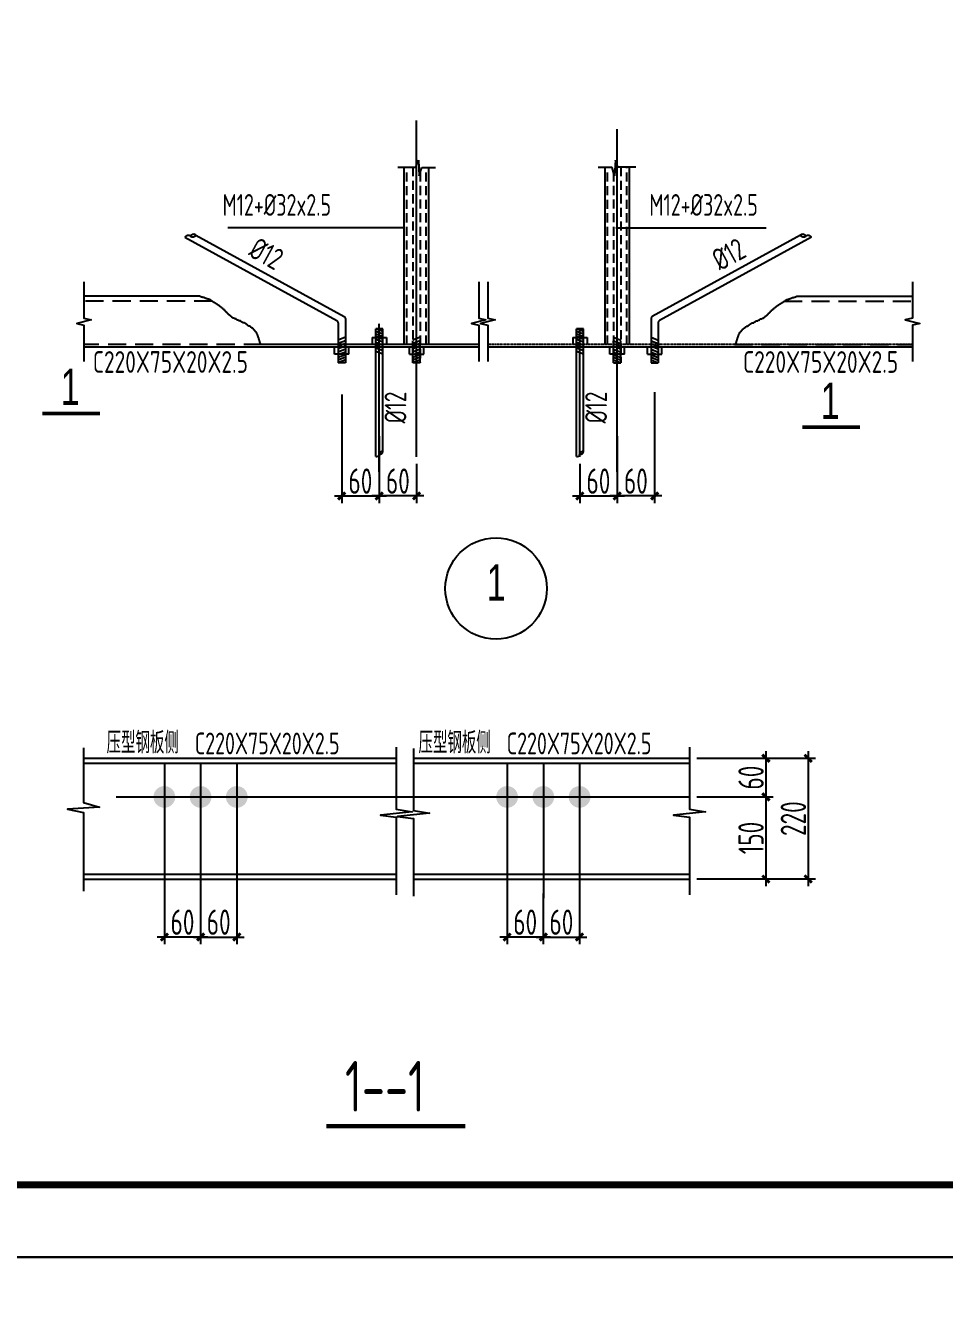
# Model space of a CAD drawing. Extents: x -73672 to 366960, y -527333 to 140666.
# Drawn here: x 193350 to 206042, y -359608 to -342128 of the extents above; entities that cross this region are included whole.
import ezdxf

# ---------------------------------------------------------------- set-up
doc = ezdxf.new("R2010")
doc.units = 0
doc.header["$LTSCALE"] = 1000
doc.header["$MEASUREMENT"] = 0
for name, pattern in [('CENTER2', [1.125, 0.75, -0.125, 0.125, -0.125]), ('DASHED1', [4.5, 3, -1.5]), ('HIDDEN', [0.375, 0.25, -0.125])]:
    doc.linetypes.add(name, pattern=pattern)
for name, color, linetype in [('10', 7, 'Continuous'), ('3A', 3, 'DASHED1'), ('AXIS', 3, 'Continuous'), ('Colum', 2, 'Continuous'), ('DIM', 3, 'Continuous'), ('PUB_TITLE', 4, 'Continuous'), ('STEEL', 6, 'Continuous'), ('TEXT', 3, 'Continuous'), ('文字', 7, 'Continuous'), ('螺栓', 6, 'Continuous')]:
    doc.layers.add(name, color=color, linetype=linetype)
doc.styles.add('ACC', font='gas.shx', dxfattribs={"width": 0.7, "oblique": 1, "bigfont": 'Tssdchn.shx'})
doc.styles.add('ACC2', font='gas.shx', dxfattribs={"width": 0.7, "bigfont": 'Tssdchn.shx'})
doc.styles.add('TSSD_Dimension', font='Tssdeng.shx', dxfattribs={"width": 0.7, "bigfont": '1hztxt.shx'})
doc.styles.add('tsz', font='Tssdeng.shx', dxfattribs={"width": 0.8, "bigfont": 'Tssdchn.shx'})
doc.dimstyles.new('TSSD_100_150', dxfattribs={"dimtxt": 350, "dimasz": 100, "dimexe": 100, "dimexo": 100, "dimgap": 30, "dimtad": 1, "dimdec": 0, "dimlfac": 1.333333, "dimzin": 0, "dimdsep": 46, "dimtxsty": 'TSSD_Dimension', "dimblk": 'ARCHTICK', "dimcen": 0, "dimdle": 100, "dimclrd": 3, "dimclre": 3, "dimclrt": 7, "dimadec": 0, "dimazin": 0, "dimtfac": 1, "dimtdec": 0, "dimtix": 1, "dimtmove": 2, "dimatfit": 3, "dimldrblk": 'ARCHTICK', "dimfxl": 0, "dimtolj": 1, "dimtzin": 0, "dimarcsym": 0})

# ---------------------------------------------------------------- blocks, each defined once
blk = doc.blocks.new('_ArchTick')
at = {"color": 0, "linetype": 'ByBlock', "const_width": 0.4}
blk.add_lwpolyline([(-0.5, -0.5), (0.5, 0.5)], dxfattribs=at)
blk = doc.blocks.new('*D7632')
at = {"layer": '10', "color": 3, "linetype": 'Continuous', "lineweight": -2}
for p, q in [((198235, -347868), (198235, -348725)), ((198752, -348183), (198752, -348725)), ((198852, -348625), (198135, -348625))]:
    blk.add_line(p, q, dxfattribs=at)
at = {"layer": 'Defpoints', "color": 0}
for p in [(198235, -347768), (198752, -348083), (198235, -348625)]:
    blk.add_point(p, dxfattribs=at)
at = {"layer": '10', "color": 3, "linetype": 'ByBlock', "lineweight": -2, "xscale": 100, "yscale": 100, "zscale": 100, "rotation": 180}
blk.add_blockref('_ArchTick', (198235, -348625), dxfattribs=at)
at = {"layer": '10', "color": 3, "linetype": 'ByBlock', "lineweight": -2, "xscale": 100, "yscale": 100, "zscale": 100}
blk.add_blockref('_ArchTick', (198752, -348625), dxfattribs=at)
at = {"layer": '10', "color": 7, "insert": (198493, -348420), "char_height": 350, "attachment_point": 5, "style": 'TSSD_Dimension'}
blk.add_mtext('\\A1;60', dxfattribs=at)
blk = doc.blocks.new('*D7633')
at = {"layer": '10', "color": 3, "linetype": 'Continuous', "lineweight": -2}
for p, q in [((197718, -347223), (197718, -348725)), ((198235, -347800), (198235, -348725)), ((197618, -348625), (198335, -348625))]:
    blk.add_line(p, q, dxfattribs=at)
at = {"layer": 'Defpoints', "color": 0}
for p in [(197718, -347123), (198235, -347700), (198235, -348625)]:
    blk.add_point(p, dxfattribs=at)
at = {"layer": '10', "color": 3, "linetype": 'ByBlock', "lineweight": -2, "xscale": 100, "yscale": 100, "zscale": 100, "rotation": 180}
blk.add_blockref('_ArchTick', (197718, -348625), dxfattribs=at)
at = {"layer": '10', "color": 3, "linetype": 'ByBlock', "lineweight": -2, "xscale": 100, "yscale": 100, "zscale": 100}
blk.add_blockref('_ArchTick', (198235, -348625), dxfattribs=at)
at = {"layer": '10', "color": 7, "insert": (197976, -348420), "char_height": 350, "attachment_point": 5, "style": 'TSSD_Dimension'}
blk.add_mtext('\\A1;60', dxfattribs=at)
blk = doc.blocks.new('*D7634')
at = {"layer": '10', "color": 3, "linetype": 'Continuous', "lineweight": -2}
for p, q in [((204158, -352146), (204158, -354012)), ((202619, -352246), (204258, -352246)), ((202869, -353912), (204258, -353912))]:
    blk.add_line(p, q, dxfattribs=at)
at = {"layer": 'Defpoints', "color": 0}
for p in [(202519, -352246), (202769, -353912), (204158, -353912)]:
    blk.add_point(p, dxfattribs=at)
at = {"layer": '10', "color": 3, "linetype": 'ByBlock', "lineweight": -2, "xscale": 100, "yscale": 100, "zscale": 100}
for p, rotation in [((204158, -352246), 90), ((204158, -353912), 270)]:
    blk.add_blockref('_ArchTick', p, dxfattribs=dict(at, rotation=rotation))
at = {"layer": '10', "color": 7, "insert": (203953, -353079), "char_height": 350, "attachment_point": 5, "rotation": 90, "style": 'TSSD_Dimension'}
blk.add_mtext('\\A1;220', dxfattribs=at)
blk = doc.blocks.new('*D7635')
at = {"layer": '10', "color": 3, "linetype": 'Continuous', "lineweight": -2}
for p, q in [((203574, -352679), (203574, -354012)), ((202619, -352779), (203674, -352779)), ((202619, -353912), (203674, -353912))]:
    blk.add_line(p, q, dxfattribs=at)
at = {"layer": 'Defpoints', "color": 0}
for p in [(202519, -352779), (202519, -353912), (203574, -353912)]:
    blk.add_point(p, dxfattribs=at)
at = {"layer": '10', "color": 3, "linetype": 'ByBlock', "lineweight": -2, "xscale": 100, "yscale": 100, "zscale": 100}
for p, rotation in [((203574, -352779), 90), ((203574, -353912), 270)]:
    blk.add_blockref('_ArchTick', p, dxfattribs=dict(at, rotation=rotation))
at = {"layer": '10', "color": 7, "insert": (203369, -353346), "char_height": 350, "attachment_point": 5, "rotation": 90, "style": 'TSSD_Dimension'}
blk.add_mtext('\\A1;150', dxfattribs=at)
blk = doc.blocks.new('*D7636')
at = {"layer": '10', "color": 3, "linetype": 'Continuous', "lineweight": -2}
for p, q in [((203574, -352146), (203574, -352879)), ((202619, -352246), (203674, -352246)), ((202619, -352779), (203674, -352779))]:
    blk.add_line(p, q, dxfattribs=at)
at = {"layer": 'Defpoints', "color": 0}
for p in [(202519, -352246), (202519, -352779), (203574, -352779)]:
    blk.add_point(p, dxfattribs=at)
at = {"layer": '10', "color": 3, "linetype": 'ByBlock', "lineweight": -2, "xscale": 100, "yscale": 100, "zscale": 100}
for p, rotation in [((203574, -352246), 90), ((203574, -352779), 270)]:
    blk.add_blockref('_ArchTick', p, dxfattribs=dict(at, rotation=rotation))
at = {"layer": '10', "color": 7, "insert": (203369, -352512), "char_height": 350, "attachment_point": 5, "rotation": 90, "style": 'TSSD_Dimension'}
blk.add_mtext('\\A1;60', dxfattribs=at)
blk = doc.blocks.new('*D7637')
at = {"layer": '10', "color": 3, "linetype": 'Continuous', "lineweight": -2}
for p, q in [((195770, -354113), (195770, -354813)), ((196270, -354113), (196270, -354813)), ((195670, -354713), (196370, -354713))]:
    blk.add_line(p, q, dxfattribs=at)
at = {"layer": 'Defpoints', "color": 0}
for p in [(195770, -354013), (196270, -354013), (196270, -354713)]:
    blk.add_point(p, dxfattribs=at)
at = {"layer": '10', "color": 3, "linetype": 'ByBlock', "lineweight": -2, "xscale": 100, "yscale": 100, "zscale": 100, "rotation": 180}
blk.add_blockref('_ArchTick', (195770, -354713), dxfattribs=at)
at = {"layer": '10', "color": 3, "linetype": 'ByBlock', "lineweight": -2, "xscale": 100, "yscale": 100, "zscale": 100}
blk.add_blockref('_ArchTick', (196270, -354713), dxfattribs=at)
at = {"layer": '10', "color": 7, "insert": (196020, -354508), "char_height": 350, "attachment_point": 5, "style": 'TSSD_Dimension'}
blk.add_mtext('\\A1;60', dxfattribs=at)
blk = doc.blocks.new('*D7638')
at = {"layer": '10', "color": 3, "linetype": 'Continuous', "lineweight": -2}
for p, q in [((195270, -354113), (195270, -354813)), ((195770, -354113), (195770, -354813)), ((195870, -354713), (195170, -354713))]:
    blk.add_line(p, q, dxfattribs=at)
at = {"layer": 'Defpoints', "color": 0}
for p in [(195270, -354013), (195770, -354013), (195270, -354713)]:
    blk.add_point(p, dxfattribs=at)
at = {"layer": '10', "color": 3, "linetype": 'ByBlock', "lineweight": -2, "xscale": 100, "yscale": 100, "zscale": 100, "rotation": 180}
blk.add_blockref('_ArchTick', (195270, -354713), dxfattribs=at)
at = {"layer": '10', "color": 3, "linetype": 'ByBlock', "lineweight": -2, "xscale": 100, "yscale": 100, "zscale": 100}
blk.add_blockref('_ArchTick', (195770, -354713), dxfattribs=at)
at = {"layer": '10', "color": 7, "insert": (195520, -354508), "char_height": 350, "attachment_point": 5, "style": 'TSSD_Dimension'}
blk.add_mtext('\\A1;60', dxfattribs=at)
blk = doc.blocks.new('*D7639')
at = {"layer": '10', "color": 3, "linetype": 'Continuous', "lineweight": -2}
for p, q in [((201521, -347868), (201521, -348725)), ((201004, -348183), (201004, -348725)), ((200904, -348625), (201621, -348625))]:
    blk.add_line(p, q, dxfattribs=at)
at = {"layer": 'Defpoints', "color": 0}
for p in [(201521, -347768), (201004, -348083), (201521, -348625)]:
    blk.add_point(p, dxfattribs=at)
at = {"layer": '10', "color": 3, "linetype": 'ByBlock', "lineweight": -2, "xscale": 100, "yscale": 100, "zscale": 100, "rotation": 180}
blk.add_blockref('_ArchTick', (201004, -348625), dxfattribs=at)
at = {"layer": '10', "color": 3, "linetype": 'ByBlock', "lineweight": -2, "xscale": 100, "yscale": 100, "zscale": 100}
blk.add_blockref('_ArchTick', (201521, -348625), dxfattribs=at)
at = {"layer": '10', "color": 7, "insert": (201262, -348420), "char_height": 350, "attachment_point": 5, "style": 'TSSD_Dimension'}
blk.add_mtext('\\A1;60', dxfattribs=at)
blk = doc.blocks.new('*D7640')
at = {"layer": '10', "color": 3, "linetype": 'Continuous', "lineweight": -2}
for p, q in [((202038, -347193), (202038, -348725)), ((201521, -347800), (201521, -348725)), ((202138, -348625), (201421, -348625))]:
    blk.add_line(p, q, dxfattribs=at)
at = {"layer": 'Defpoints', "color": 0}
for p in [(202038, -347093), (201521, -347700), (201521, -348625)]:
    blk.add_point(p, dxfattribs=at)
at = {"layer": '10', "color": 3, "linetype": 'ByBlock', "lineweight": -2, "xscale": 100, "yscale": 100, "zscale": 100, "rotation": 180}
blk.add_blockref('_ArchTick', (201521, -348625), dxfattribs=at)
at = {"layer": '10', "color": 3, "linetype": 'ByBlock', "lineweight": -2, "xscale": 100, "yscale": 100, "zscale": 100}
blk.add_blockref('_ArchTick', (202038, -348625), dxfattribs=at)
at = {"layer": '10', "color": 7, "insert": (201779, -348420), "char_height": 350, "attachment_point": 5, "style": 'TSSD_Dimension'}
blk.add_mtext('\\A1;60', dxfattribs=at)
blk = doc.blocks.new('*D7641')
at = {"layer": '10', "color": 3, "linetype": 'Continuous', "lineweight": -2}
for p, q in [((200001, -354113), (200001, -354813)), ((200501, -354113), (200501, -354813)), ((200601, -354713), (199901, -354713))]:
    blk.add_line(p, q, dxfattribs=at)
at = {"layer": 'Defpoints', "color": 0}
for p in [(200001, -354013), (200501, -354013), (200001, -354713)]:
    blk.add_point(p, dxfattribs=at)
at = {"layer": '10', "color": 3, "linetype": 'ByBlock', "lineweight": -2, "xscale": 100, "yscale": 100, "zscale": 100, "rotation": 180}
blk.add_blockref('_ArchTick', (200001, -354713), dxfattribs=at)
at = {"layer": '10', "color": 3, "linetype": 'ByBlock', "lineweight": -2, "xscale": 100, "yscale": 100, "zscale": 100}
blk.add_blockref('_ArchTick', (200501, -354713), dxfattribs=at)
at = {"layer": '10', "color": 7, "insert": (200251, -354508), "char_height": 350, "attachment_point": 5, "style": 'TSSD_Dimension'}
blk.add_mtext('\\A1;60', dxfattribs=at)
blk = doc.blocks.new('*D7642')
at = {"layer": '10', "color": 3, "linetype": 'Continuous', "lineweight": -2}
for p, q in [((200501, -354113), (200501, -354813)), ((201001, -354113), (201001, -354813)), ((200401, -354713), (201101, -354713))]:
    blk.add_line(p, q, dxfattribs=at)
at = {"layer": 'Defpoints', "color": 0}
for p in [(200501, -354013), (201001, -354013), (201001, -354713)]:
    blk.add_point(p, dxfattribs=at)
at = {"layer": '10', "color": 3, "linetype": 'ByBlock', "lineweight": -2, "xscale": 100, "yscale": 100, "zscale": 100, "rotation": 180}
blk.add_blockref('_ArchTick', (200501, -354713), dxfattribs=at)
at = {"layer": '10', "color": 3, "linetype": 'ByBlock', "lineweight": -2, "xscale": 100, "yscale": 100, "zscale": 100}
blk.add_blockref('_ArchTick', (201001, -354713), dxfattribs=at)
at = {"layer": '10', "color": 7, "insert": (200751, -354508), "char_height": 350, "attachment_point": 5, "style": 'TSSD_Dimension'}
blk.add_mtext('\\A1;60', dxfattribs=at)

msp = doc.modelspace()

# ---------------------------------------------------------------- hatches: boundary and pattern name
at = {"layer": '螺栓'}
h = msp.add_hatch(color=256, dxfattribs=at)
h.paths.add_polyline_path([(195269.62, -352628.98, -0.41421356), (195419.62, -352778.98), (195269.62, -352778.98)])
h.paths.add_polyline_path([(195269.62, -352628.98), (195269.62, -352778.98), (195119.62, -352778.98, -0.41421356)])
h.paths.add_polyline_path([(195119.62, -352778.98), (195269.62, -352778.98), (195269.62, -352928.98, -0.41421356)])
h.paths.add_polyline_path([(195269.62, -352778.98), (195419.62, -352778.98, -0.41421356), (195269.62, -352928.98)])
h = msp.add_hatch(color=256, dxfattribs=at)
h.paths.add_polyline_path([(195769.62, -352628.98, 0.41421356), (195619.62, -352778.98), (195769.62, -352778.98)])
h.paths.add_polyline_path([(195769.62, -352628.98), (195769.62, -352778.98), (195919.62, -352778.98, 0.41421356)])
h.paths.add_polyline_path([(195919.62, -352778.98), (195769.62, -352778.98), (195769.62, -352928.98, 0.41421356)])
h.paths.add_polyline_path([(195769.62, -352778.98), (195619.62, -352778.98, 0.41421356), (195769.62, -352928.98)])
h = msp.add_hatch(color=256, dxfattribs=at)
h.paths.add_polyline_path([(196269.62, -352628.98, 0.41421356), (196119.62, -352778.98), (196269.62, -352778.98)])
h.paths.add_polyline_path([(196269.62, -352628.98), (196269.62, -352778.98), (196419.62, -352778.98, 0.41421356)])
h.paths.add_polyline_path([(196419.62, -352778.98), (196269.62, -352778.98), (196269.62, -352928.98, 0.41421356)])
h.paths.add_polyline_path([(196269.62, -352778.98), (196119.62, -352778.98, 0.41421356), (196269.62, -352928.98)])
h = msp.add_hatch(color=256, dxfattribs=at)
h.paths.add_polyline_path([(200001.35, -352628.98, -0.41421356), (200151.35, -352778.98), (200001.35, -352778.98)])
h.paths.add_polyline_path([(200001.35, -352628.98), (200001.35, -352778.98), (199851.35, -352778.98, -0.41421356)])
h.paths.add_polyline_path([(199851.35, -352778.98), (200001.35, -352778.98), (200001.35, -352928.98, -0.41421356)])
h.paths.add_polyline_path([(200001.35, -352778.98), (200151.35, -352778.98, -0.41421356), (200001.35, -352928.98)])
h = msp.add_hatch(color=256, dxfattribs=at)
h.paths.add_polyline_path([(200501.35, -352628.98, -0.41421356), (200651.35, -352778.98), (200501.35, -352778.98)])
h.paths.add_polyline_path([(200501.35, -352628.98), (200501.35, -352778.98), (200351.35, -352778.98, -0.41421356)])
h.paths.add_polyline_path([(200351.35, -352778.98), (200501.35, -352778.98), (200501.35, -352928.98, -0.41421356)])
h.paths.add_polyline_path([(200501.35, -352778.98), (200651.35, -352778.98, -0.41421356), (200501.35, -352928.98)])
h = msp.add_hatch(color=256, dxfattribs=at)
h.paths.add_polyline_path([(201001.35, -352628.98, 0.41421356), (200851.35, -352778.98), (201001.35, -352778.98)])
h.paths.add_polyline_path([(201001.35, -352628.98), (201001.35, -352778.98), (201151.35, -352778.98, 0.41421356)])
h.paths.add_polyline_path([(201151.35, -352778.98), (201001.35, -352778.98), (201001.35, -352928.98, 0.41421356)])
h.paths.add_polyline_path([(201001.35, -352778.98), (200851.35, -352778.98, 0.41421356), (201001.35, -352928.98)])

# ---------------------------------------------------------------- linework, layer by layer
for p, q in [((198743.19, -344085.82), (198776.51, -343989.56)), ((198776.51, -343989.56), (198787.46, -344203.6)), ((201496.25, -343989.56), (201485.3, -344203.6)), ((201529.57, -344085.82), (201496.25, -343989.56)), ((198493.31, -344085.82), (198743.19, -344085.82)), ((198580.4, -346535.25), (198580.4, -344085.82)), ((198787.46, -344203.6), (198822.42, -344091.68)), ((198822.42, -344091.68), (199013.7, -344091.68)), ((198919.47, -346535.25), (198919.47, -344091.68)), ((201450.33, -344091.68), (201259.06, -344091.68)), ((201353.28, -346535.25), (201353.28, -344091.68)), ((201485.3, -344203.6), (201450.33, -344091.68)), ((201779.45, -344085.82), (201529.57, -344085.82)), ((201692.35, -346535.25), (201692.35, -344085.82)), ((195554.51, -345054.73), (197650.65, -346204.59)), ((195704.7, -345023.06), (197750.65, -346145.39)), ((204051.13, -345023.06), (202005.17, -346145.39)), ((204201.31, -345054.73), (202105.17, -346204.59)), ((195766.77, -345872.86), (195759.83, -345872.86)), ((195766.77, -345876.33), (195766.77, -345872.86)), ((195777.18, -345876.33), (195766.77, -345876.33)), ((195777.18, -345879.79), (195777.18, -345876.33)), ((195794.54, -345879.79), (195777.18, -345879.79)), ((195794.54, -345883.26), (195794.54, -345879.79)), ((195804.96, -345883.26), (195794.54, -345883.26)), ((195804.96, -345886.72), (195804.96, -345883.26)), ((195818.84, -345886.72), (195804.96, -345886.72)), ((195818.84, -345890.19), (195818.84, -345886.72)), ((195829.26, -345890.19), (195818.84, -345890.19)), ((195829.26, -345893.65), (195829.26, -345890.19)), ((195836.2, -345893.65), (195829.26, -345893.65)), ((195836.2, -345897.12), (195836.2, -345893.65)), ((195843.14, -345897.12), (195836.2, -345897.12)), ((195843.14, -345900.59), (195843.14, -345897.12)), ((195853.56, -345900.59), (195843.14, -345900.59)), ((195853.56, -345904.05), (195853.56, -345900.59)), ((195863.97, -345904.05), (195853.56, -345904.05)), ((195863.97, -345907.52), (195863.97, -345904.05)), ((195881.33, -345907.52), (195863.97, -345907.52)), ((195881.33, -345910.98), (195881.33, -345907.52)), ((195888.27, -345910.98), (195881.33, -345910.98)), ((195888.27, -345914.45), (195888.27, -345910.98)), ((195898.69, -345914.45), (195888.27, -345914.45)), ((195898.69, -345917.91), (195898.69, -345914.45)), ((195905.63, -345917.91), (195898.69, -345917.91)), ((195905.63, -345921.38), (195905.63, -345917.91)), ((195909.1, -345921.38), (195905.63, -345921.38)), ((195909.1, -345924.85), (195909.1, -345921.38)), ((195912.58, -345924.85), (195909.1, -345924.85)), ((195912.58, -345928.31), (195912.58, -345924.85)), ((195919.52, -345928.31), (195912.58, -345928.31)), ((195919.52, -345935.24), (195919.52, -345928.31)), ((203836.31, -345928.31), (203843.25, -345928.31)), ((203836.31, -345935.24), (203836.31, -345928.31)), ((203843.25, -345924.85), (203846.72, -345924.85)), ((203843.25, -345928.31), (203843.25, -345924.85)), ((203846.72, -345921.38), (203850.2, -345921.38)), ((203846.72, -345924.85), (203846.72, -345921.38)), ((203850.2, -345917.91), (203857.14, -345917.91)), ((203850.2, -345921.38), (203850.2, -345917.91)), ((203857.14, -345914.45), (203867.55, -345914.45)), ((203857.14, -345917.91), (203857.14, -345914.45)), ((203867.55, -345910.98), (203874.5, -345910.98)), ((203867.55, -345914.45), (203867.55, -345910.98)), ((203874.5, -345907.52), (203891.85, -345907.52)), ((203874.5, -345910.98), (203874.5, -345907.52)), ((203891.85, -345904.05), (203902.27, -345904.05)), ((203891.85, -345907.52), (203891.85, -345904.05)), ((203902.27, -345900.59), (203912.68, -345900.59)), ((203902.27, -345904.05), (203902.27, -345900.59)), ((203912.68, -345897.12), (203919.63, -345897.12)), ((203912.68, -345900.59), (203912.68, -345897.12)), ((203919.63, -345893.65), (203926.57, -345893.65)), ((203919.63, -345897.12), (203919.63, -345893.65)), ((203926.57, -345890.19), (203936.98, -345890.19)), ((203926.57, -345893.65), (203926.57, -345890.19)), ((203936.98, -345886.72), (203950.87, -345886.72)), ((203936.98, -345890.19), (203936.98, -345886.72)), ((203950.87, -345886.72), (203950.87, -345883.26)), ((203950.87, -345883.26), (203961.29, -345883.26)), ((203961.29, -345879.79), (203978.64, -345879.79)), ((203961.29, -345883.26), (203961.29, -345879.79)), ((203978.64, -345876.33), (203989.06, -345876.33)), ((203978.64, -345879.79), (203978.64, -345876.33)), ((203989.06, -345872.86), (203996, -345872.86)), ((203989.06, -345876.33), (203989.06, -345872.86)), ((195929.93, -345935.24), (195919.52, -345935.24)), ((195929.93, -345938.71), (195929.93, -345935.24)), ((195933.4, -345938.71), (195929.93, -345938.71)), ((195933.4, -345942.18), (195933.4, -345938.71)), ((195940.35, -345942.18), (195933.4, -345942.18)), ((195940.35, -345945.64), (195940.35, -345942.18)), ((195943.82, -345945.64), (195940.35, -345945.64)), ((195943.82, -345949.11), (195943.82, -345945.64)), ((195947.29, -345949.11), (195943.82, -345949.11)), ((195947.29, -345952.57), (195947.29, -345949.11)), ((195954.23, -345952.57), (195947.29, -345952.57)), ((195954.23, -345956.04), (195954.23, -345952.57)), ((195961.18, -345956.04), (195954.23, -345956.04)), ((195961.18, -345959.5), (195961.18, -345956.04)), ((195964.65, -345959.5), (195961.18, -345959.5)), ((195964.65, -345962.97), (195964.65, -345959.5)), ((195975.06, -345962.97), (195964.65, -345962.97)), ((195975.06, -345966.44), (195975.06, -345962.97)), ((195978.54, -345966.44), (195975.06, -345966.44)), ((195978.54, -345969.9), (195978.54, -345966.44)), ((195982.01, -345969.9), (195978.54, -345969.9)), ((195982.01, -345973.37), (195982.01, -345969.9)), ((195988.95, -345973.37), (195982.01, -345973.37)), ((195988.95, -345976.83), (195988.95, -345973.37)), ((195999.36, -345976.83), (195988.95, -345976.83)), ((195999.36, -345983.76), (195999.36, -345976.83)), ((196002.84, -345983.76), (195999.36, -345983.76)), ((196002.84, -345987.23), (196002.84, -345983.76)), ((196009.78, -345987.23), (196002.84, -345987.23)), ((196009.78, -345990.7), (196009.78, -345987.23)), ((196016.72, -345990.7), (196009.78, -345990.7)), ((196016.72, -345994.16), (196016.72, -345990.7)), ((196020.19, -345994.16), (196016.72, -345994.16)), ((196020.19, -345997.63), (196020.19, -345994.16)), ((196027.14, -345997.63), (196020.19, -345997.63)), ((196027.14, -346001.09), (196027.14, -345997.63)), ((196030.61, -346001.09), (196027.14, -346001.09)), ((196030.61, -346004.56), (196030.61, -346001.09)), ((196034.08, -346004.56), (196030.61, -346004.56)), ((196034.08, -346008.02), (196034.08, -346004.56)), ((196037.55, -346008.02), (196034.08, -346008.02)), ((196037.55, -346011.49), (196037.55, -346008.02)), ((196041.02, -346011.49), (196037.55, -346011.49)), ((196041.02, -346014.96), (196041.02, -346011.49)), ((196047.97, -346014.96), (196041.02, -346014.96)), ((196047.97, -346018.42), (196047.97, -346014.96)), ((196051.44, -346018.42), (196047.97, -346018.42)), ((196051.44, -346021.89), (196051.44, -346018.42)), ((196058.38, -346021.89), (196051.44, -346021.89)), ((196058.38, -346025.35), (196058.38, -346021.89)), ((196061.85, -346025.35), (196058.38, -346025.35)), ((196061.85, -346028.82), (196061.85, -346025.35)), ((196065.32, -346028.82), (196061.85, -346028.82)), ((196065.32, -346032.28), (196065.32, -346028.82)), ((196068.8, -346032.28), (196065.32, -346032.28)), ((196068.8, -346035.75), (196068.8, -346032.28)), ((196072.27, -346035.75), (196068.8, -346035.75)), ((196072.27, -346039.22), (196072.27, -346035.75)), ((196079.21, -346039.22), (196072.27, -346039.22)), ((196079.21, -346042.68), (196079.21, -346039.22)), ((196082.68, -346042.68), (196079.21, -346042.68)), ((196082.68, -346049.61), (196082.68, -346042.68)), ((196086.15, -346049.61), (196082.68, -346049.61)), ((196086.15, -346053.08), (196086.15, -346049.61)), ((196093.1, -346053.08), (196086.15, -346053.08)), ((196093.1, -346056.54), (196093.1, -346053.08)), ((196100.04, -346056.54), (196093.1, -346056.54)), ((196100.04, -346066.94), (196100.04, -346056.54)), ((196106.98, -346066.94), (196100.04, -346066.94)), ((196106.98, -346070.41), (196106.98, -346066.94)), ((196113.93, -346070.41), (196106.98, -346070.41)), ((196113.93, -346080.8), (196113.93, -346070.41)), ((196117.4, -346080.8), (196113.93, -346080.8)), ((196117.4, -346084.27), (196117.4, -346080.8)), ((196124.34, -346084.27), (196117.4, -346084.27)), ((196124.34, -346087.74), (196124.34, -346084.27)), ((196127.81, -346087.74), (196124.34, -346087.74)), ((196127.81, -346091.2), (196127.81, -346087.74)), ((196131.28, -346091.2), (196127.81, -346091.2)), ((196131.28, -346094.67), (196131.28, -346091.2)), ((196141.7, -346094.67), (196131.28, -346094.67)), ((196141.7, -346105.07), (196141.7, -346094.67)), ((196145.17, -346105.07), (196141.7, -346105.07)), ((196145.17, -346108.53), (196145.17, -346105.07)), ((203610.66, -346105.07), (203614.13, -346105.07)), ((203610.66, -346108.53), (203610.66, -346105.07)), ((203614.13, -346094.67), (203624.54, -346094.67)), ((203614.13, -346105.07), (203614.13, -346094.67)), ((203624.54, -346091.2), (203628.01, -346091.2)), ((203624.54, -346094.67), (203624.54, -346091.2)), ((203628.01, -346087.74), (203631.49, -346087.74)), ((203628.01, -346091.2), (203628.01, -346087.74)), ((203631.49, -346084.27), (203638.43, -346084.27)), ((203631.49, -346087.74), (203631.49, -346084.27)), ((203638.43, -346080.8), (203641.9, -346080.8)), ((203638.43, -346084.27), (203638.43, -346080.8)), ((203641.9, -346070.41), (203648.84, -346070.41)), ((203641.9, -346080.8), (203641.9, -346070.41)), ((203648.84, -346070.41), (203648.84, -346066.94)), ((203648.84, -346066.94), (203655.79, -346066.94)), ((203655.79, -346066.94), (203655.79, -346056.54)), ((203655.79, -346056.54), (203662.73, -346056.54)), ((203662.73, -346053.08), (203669.67, -346053.08)), ((203662.73, -346056.54), (203662.73, -346053.08)), ((203669.67, -346049.61), (203673.14, -346049.61)), ((203669.67, -346053.08), (203669.67, -346049.61)), ((203673.14, -346042.68), (203676.62, -346042.68)), ((203673.14, -346049.61), (203673.14, -346042.68)), ((203676.62, -346039.22), (203683.56, -346039.22)), ((203676.62, -346042.68), (203676.62, -346039.22)), ((203683.56, -346035.75), (203687.03, -346035.75)), ((203683.56, -346039.22), (203683.56, -346035.75)), ((203687.03, -346032.28), (203690.5, -346032.28)), ((203687.03, -346035.75), (203687.03, -346032.28)), ((203690.5, -346028.82), (203693.97, -346028.82)), ((203690.5, -346032.28), (203690.5, -346028.82)), ((203693.97, -346025.35), (203697.45, -346025.35)), ((203693.97, -346028.82), (203693.97, -346025.35)), ((203697.45, -346021.89), (203704.39, -346021.89)), ((203697.45, -346025.35), (203697.45, -346021.89)), ((203704.39, -346018.42), (203707.86, -346018.42)), ((203704.39, -346021.89), (203704.39, -346018.42)), ((203707.86, -346014.96), (203714.8, -346014.96)), ((203707.86, -346018.42), (203707.86, -346014.96)), ((203714.8, -346011.49), (203718.28, -346011.49)), ((203714.8, -346014.96), (203714.8, -346011.49)), ((203718.28, -346008.02), (203721.75, -346008.02)), ((203718.28, -346011.49), (203718.28, -346008.02)), ((203721.75, -346004.56), (203725.22, -346004.56)), ((203721.75, -346008.02), (203721.75, -346004.56)), ((203725.22, -346001.09), (203728.69, -346001.09)), ((203725.22, -346004.56), (203725.22, -346001.09)), ((203728.69, -345997.63), (203735.63, -345997.63)), ((203728.69, -346001.09), (203728.69, -345997.63)), ((203735.63, -345994.16), (203739.1, -345994.16)), ((203735.63, -345997.63), (203735.63, -345994.16)), ((203739.1, -345990.7), (203746.05, -345990.7)), ((203739.1, -345994.16), (203739.1, -345990.7)), ((203746.05, -345987.23), (203752.99, -345987.23)), ((203746.05, -345990.7), (203746.05, -345987.23)), ((203752.99, -345983.76), (203756.46, -345983.76)), ((203752.99, -345987.23), (203752.99, -345983.76)), ((203756.46, -345976.83), (203766.88, -345976.83)), ((203756.46, -345983.76), (203756.46, -345976.83)), ((203766.88, -345973.37), (203773.82, -345973.37)), ((203766.88, -345976.83), (203766.88, -345973.37)), ((203773.82, -345969.9), (203777.29, -345969.9)), ((203773.82, -345973.37), (203773.82, -345969.9)), ((203777.29, -345966.44), (203780.76, -345966.44)), ((203777.29, -345969.9), (203777.29, -345966.44)), ((203780.76, -345962.97), (203791.18, -345962.97)), ((203780.76, -345966.44), (203780.76, -345962.97)), ((203791.18, -345959.5), (203794.65, -345959.5)), ((203791.18, -345962.97), (203791.18, -345959.5)), ((203794.65, -345956.04), (203801.59, -345956.04)), ((203794.65, -345959.5), (203794.65, -345956.04)), ((203801.59, -345952.57), (203808.54, -345952.57)), ((203801.59, -345956.04), (203801.59, -345952.57)), ((203808.54, -345949.11), (203812.01, -345949.11)), ((203808.54, -345952.57), (203808.54, -345949.11)), ((203812.01, -345945.64), (203815.48, -345945.64)), ((203812.01, -345949.11), (203812.01, -345945.64)), ((203815.48, -345942.18), (203822.42, -345942.18)), ((203815.48, -345945.64), (203815.48, -345942.18)), ((203822.42, -345938.71), (203825.89, -345938.71)), ((203822.42, -345942.18), (203822.42, -345938.71)), ((203825.89, -345935.24), (203836.31, -345935.24)), ((203825.89, -345938.71), (203825.89, -345935.24)), ((196148.64, -346108.53), (196145.17, -346108.53)), ((196148.64, -346112), (196148.64, -346108.53)), ((196152.11, -346112), (196148.64, -346112)), ((196152.11, -346115.46), (196152.11, -346112)), ((196155.59, -346115.46), (196152.11, -346115.46)), ((196155.59, -346118.93), (196155.59, -346115.46)), ((196159.06, -346118.93), (196155.59, -346118.93)), ((196159.06, -346122.39), (196159.06, -346118.93)), ((196166, -346122.39), (196159.06, -346122.39)), ((196166, -346129.33), (196166, -346122.39)), ((196172.94, -346129.33), (196166, -346129.33)), ((196172.94, -346136.26), (196172.94, -346129.33)), ((196179.89, -346136.26), (196172.94, -346136.26)), ((196179.89, -346139.72), (196179.89, -346136.26)), ((196186.83, -346139.72), (196179.89, -346139.72)), ((196186.83, -346146.65), (196186.83, -346139.72)), ((196193.77, -346146.65), (196186.83, -346146.65)), ((196193.77, -346150.12), (196193.77, -346146.65)), ((196200.72, -346150.12), (196193.77, -346150.12)), ((196200.72, -346157.05), (196200.72, -346150.12)), ((196207.66, -346157.05), (196200.72, -346157.05)), ((196207.66, -346163.98), (196207.66, -346157.05)), ((196214.6, -346163.98), (196207.66, -346163.98)), ((196214.6, -346170.91), (196214.6, -346163.98)), ((196235.43, -346170.91), (196214.6, -346170.91)), ((196235.43, -346174.38), (196235.43, -346170.91)), ((196238.9, -346174.38), (196235.43, -346174.38)), ((196238.9, -346177.85), (196238.9, -346174.38)), ((196259.73, -346177.85), (196238.9, -346177.85)), ((196259.73, -346184.78), (196259.73, -346177.85)), ((196266.68, -346184.78), (196259.73, -346184.78)), ((196266.68, -346191.71), (196266.68, -346184.78)), ((196273.62, -346191.71), (196266.68, -346191.71)), ((196273.62, -346198.64), (196273.62, -346191.71)), ((196294.45, -346198.64), (196273.62, -346198.64)), ((196294.45, -346205.57), (196294.45, -346198.64)), ((196301.39, -346205.57), (196294.45, -346205.57)), ((196301.39, -346209.04), (196301.39, -346205.57)), ((196322.22, -346209.04), (196301.39, -346209.04)), ((196322.22, -346212.5), (196322.22, -346209.04)), ((196325.69, -346212.5), (196322.22, -346212.5)), ((196325.69, -346219.43), (196325.69, -346212.5)), ((196332.64, -346219.43), (196325.69, -346219.43)), ((196332.64, -346222.9), (196332.64, -346219.43)), ((196339.58, -346222.9), (196332.64, -346222.9)), ((196339.58, -346226.37), (196339.58, -346222.9)), ((196346.52, -346226.37), (196339.58, -346226.37)), ((196346.52, -346233.3), (196346.52, -346226.37)), ((196370.82, -346233.3), (196346.52, -346233.3)), ((196370.82, -346236.76), (196370.82, -346233.3)), ((196377.77, -346236.76), (196370.82, -346236.76)), ((196377.77, -346240.23), (196377.77, -346236.76)), ((196384.71, -346240.23), (196377.77, -346240.23)), ((196384.71, -346243.69), (196384.71, -346240.23)), ((196388.18, -346243.69), (196384.71, -346243.69)), ((196388.18, -346247.16), (196388.18, -346243.69)), ((196391.65, -346247.16), (196388.18, -346247.16)), ((196391.65, -346250.63), (196391.65, -346247.16)), ((196398.6, -346250.63), (196391.65, -346250.63)), ((196398.6, -346254.09), (196398.6, -346250.63)), ((196402.07, -346254.09), (196398.6, -346254.09)), ((196402.07, -346257.56), (196402.07, -346254.09)), ((196409.01, -346257.56), (196402.07, -346257.56)), ((196409.01, -346264.49), (196409.01, -346257.56)), ((196415.95, -346264.49), (196409.01, -346264.49)), ((196415.95, -346267.96), (196415.95, -346264.49)), ((196422.9, -346267.96), (196415.95, -346267.96)), ((196422.9, -346274.89), (196422.9, -346267.96)), ((196429.84, -346274.89), (196422.9, -346274.89)), ((196429.84, -346281.82), (196429.84, -346274.89)), ((196454.14, -346281.82), (196429.84, -346281.82)), ((196454.14, -346288.75), (196454.14, -346281.82)), ((197667.96, -346233.81), (197667.96, -346787.35)), ((197767.96, -346174.61), (197767.96, -346787.35)), ((201987.87, -346174.61), (201987.87, -346787.35)), ((202087.87, -346233.81), (202087.87, -346787.35)), ((203301.69, -346281.82), (203325.99, -346281.82)), ((203301.69, -346288.75), (203301.69, -346281.82)), ((203325.99, -346274.89), (203332.93, -346274.89)), ((203325.99, -346281.82), (203325.99, -346274.89)), ((203332.93, -346267.96), (203339.87, -346267.96)), ((203332.93, -346274.89), (203332.93, -346267.96)), ((203339.87, -346264.49), (203346.82, -346264.49)), ((203339.87, -346267.96), (203339.87, -346264.49)), ((203346.82, -346257.56), (203353.76, -346257.56)), ((203346.82, -346264.49), (203346.82, -346257.56)), ((203353.76, -346254.09), (203357.23, -346254.09)), ((203353.76, -346257.56), (203353.76, -346254.09)), ((203357.23, -346250.63), (203364.17, -346250.63)), ((203357.23, -346254.09), (203357.23, -346250.63)), ((203364.17, -346247.16), (203367.65, -346247.16)), ((203364.17, -346250.63), (203364.17, -346247.16)), ((203367.65, -346243.69), (203371.12, -346243.69)), ((203367.65, -346247.16), (203367.65, -346243.69)), ((203371.12, -346240.23), (203378.06, -346240.23)), ((203371.12, -346243.69), (203371.12, -346240.23)), ((203378.06, -346236.76), (203385, -346236.76)), ((203378.06, -346240.23), (203378.06, -346236.76)), ((203385, -346233.3), (203409.31, -346233.3)), ((203385, -346236.76), (203385, -346233.3)), ((203409.31, -346226.37), (203416.25, -346226.37)), ((203409.31, -346233.3), (203409.31, -346226.37)), ((203416.25, -346222.9), (203423.19, -346222.9)), ((203416.25, -346226.37), (203416.25, -346222.9)), ((203423.19, -346219.43), (203430.13, -346219.43)), ((203423.19, -346222.9), (203423.19, -346219.43)), ((203430.13, -346212.5), (203433.61, -346212.5)), ((203430.13, -346219.43), (203430.13, -346212.5)), ((203433.61, -346212.5), (203433.61, -346209.04)), ((203433.61, -346209.04), (203454.44, -346209.04)), ((203454.44, -346205.57), (203461.38, -346205.57)), ((203454.44, -346209.04), (203454.44, -346205.57)), ((203461.38, -346198.64), (203482.21, -346198.64)), ((203461.38, -346205.57), (203461.38, -346198.64)), ((203482.21, -346191.71), (203489.15, -346191.71)), ((203482.21, -346198.64), (203482.21, -346191.71)), ((203489.15, -346184.78), (203496.09, -346184.78)), ((203489.15, -346191.71), (203489.15, -346184.78)), ((203496.09, -346177.85), (203516.92, -346177.85)), ((203496.09, -346184.78), (203496.09, -346177.85)), ((203516.92, -346174.38), (203520.4, -346174.38)), ((203516.92, -346177.85), (203516.92, -346174.38)), ((203520.4, -346170.91), (203541.22, -346170.91)), ((203520.4, -346174.38), (203520.4, -346170.91)), ((203541.22, -346163.98), (203548.17, -346163.98)), ((203541.22, -346170.91), (203541.22, -346163.98)), ((203548.17, -346157.05), (203555.11, -346157.05)), ((203548.17, -346163.98), (203548.17, -346157.05)), ((203555.11, -346150.12), (203562.05, -346150.12)), ((203555.11, -346157.05), (203555.11, -346150.12)), ((203562.05, -346146.65), (203569, -346146.65)), ((203562.05, -346150.12), (203562.05, -346146.65)), ((203569, -346139.72), (203575.94, -346139.72)), ((203569, -346146.65), (203569, -346139.72)), ((203575.94, -346136.26), (203582.88, -346136.26)), ((203575.94, -346139.72), (203575.94, -346136.26)), ((203582.88, -346129.33), (203589.83, -346129.33)), ((203582.88, -346136.26), (203582.88, -346129.33)), ((203589.83, -346122.39), (203596.77, -346122.39)), ((203589.83, -346129.33), (203589.83, -346122.39)), ((203596.77, -346118.93), (203600.24, -346118.93)), ((203596.77, -346122.39), (203596.77, -346118.93)), ((203600.24, -346115.46), (203603.71, -346115.46)), ((203600.24, -346118.93), (203600.24, -346115.46)), ((203603.71, -346112), (203607.18, -346112)), ((203603.71, -346115.46), (203603.71, -346112)), ((203607.18, -346108.53), (203610.66, -346108.53)), ((203607.18, -346112), (203607.18, -346108.53)), ((196464.56, -346288.75), (196454.14, -346288.75)), ((196464.56, -346295.68), (196464.56, -346288.75)), ((196468.03, -346295.68), (196464.56, -346295.68)), ((196468.03, -346302.61), (196468.03, -346295.68)), ((196478.44, -346302.61), (196468.03, -346302.61)), ((196478.44, -346306.08), (196478.44, -346302.61)), ((196481.91, -346306.08), (196478.44, -346306.08)), ((196481.91, -346309.54), (196481.91, -346306.08)), ((196488.86, -346309.54), (196481.91, -346309.54)), ((196488.86, -346313.01), (196488.86, -346309.54)), ((196492.33, -346313.01), (196488.86, -346313.01)), ((196492.33, -346316.48), (196492.33, -346313.01)), ((196495.8, -346316.48), (196492.33, -346316.48)), ((196495.8, -346319.94), (196495.8, -346316.48)), ((196499.27, -346319.94), (196495.8, -346319.94)), ((196499.27, -346323.41), (196499.27, -346319.94)), ((196502.74, -346323.41), (196499.27, -346323.41)), ((196502.74, -346326.87), (196502.74, -346323.41)), ((196506.21, -346326.87), (196502.74, -346326.87)), ((196506.21, -346330.34), (196506.21, -346326.87)), ((196509.69, -346330.34), (196506.21, -346330.34)), ((196509.69, -346337.27), (196509.69, -346330.34)), ((196513.16, -346337.27), (196509.69, -346337.27)), ((196513.16, -346340.74), (196513.16, -346337.27)), ((196516.63, -346340.74), (196513.16, -346340.74)), ((196516.63, -346344.2), (196516.63, -346340.74)), ((196523.57, -346344.2), (196516.63, -346344.2)), ((196523.57, -346354.6), (196523.57, -346344.2)), ((196533.99, -346354.6), (196523.57, -346354.6)), ((196533.99, -346365), (196533.99, -346354.6)), ((196540.93, -346365), (196533.99, -346365)), ((196540.93, -346371.93), (196540.93, -346365)), ((196544.4, -346371.93), (196540.93, -346371.93)), ((196544.4, -346382.32), (196544.4, -346371.93)), ((196547.87, -346382.32), (196544.4, -346382.32)), ((196547.87, -346385.79), (196547.87, -346382.32)), ((196551.35, -346385.79), (196547.87, -346385.79)), ((196551.35, -346392.72), (196551.35, -346385.79)), ((196554.82, -346392.72), (196551.35, -346392.72)), ((196554.82, -346406.58), (196554.82, -346392.72)), ((196558.29, -346406.58), (196554.82, -346406.58)), ((196558.29, -346413.52), (196558.29, -346406.58)), ((196561.76, -346413.52), (196558.29, -346413.52)), ((196561.76, -346420.45), (196561.76, -346413.52)), ((196565.23, -346420.45), (196561.76, -346420.45)), ((196565.23, -346434.31), (196565.23, -346420.45)), ((196568.7, -346434.31), (196565.23, -346434.31)), ((196568.7, -346441.24), (196568.7, -346434.31)), ((196572.17, -346441.24), (196568.7, -346441.24)), ((196572.17, -346444.71), (196572.17, -346441.24)), ((196575.65, -346444.71), (196572.17, -346444.71)), ((196575.65, -346462.04), (196575.65, -346444.71)), ((197767.96, -346434.52), (197667.96, -346474.16)), ((198137.84, -346435.25), (198137.84, -346535.25)), ((198137.84, -346435.25), (198337.84, -346435.25)), ((198287.84, -346356.13), (198187.84, -346316.49)), ((198287.84, -346316.49), (198187.84, -346316.49)), ((198187.84, -348081.8), (198187.84, -346316.49)), ((198287.84, -346393.45), (198187.84, -346353.81)), ((198287.84, -346429.15), (198187.84, -346389.51)), ((198287.84, -346464.85), (198187.84, -346425.21)), ((198287.84, -348011.86), (198287.84, -346316.49)), ((198337.84, -346435.25), (198337.84, -346535.25)), ((198801.61, -346434.52), (198701.61, -346474.16)), ((200906.97, -346435.25), (200906.97, -346535.25)), ((200906.97, -346435.25), (201106.97, -346435.25)), ((201056.97, -346356.13), (200956.97, -346316.49)), ((201056.97, -346316.49), (200956.97, -346316.49)), ((200956.97, -348081.8), (200956.97, -346316.49)), ((201056.97, -346393.45), (200956.97, -346353.81)), ((201056.97, -346429.15), (200956.97, -346389.51)), ((201056.97, -346464.85), (200956.97, -346425.21)), ((201056.97, -348011.86), (201056.97, -346316.49)), ((201106.97, -346435.25), (201106.97, -346535.25)), ((201471.15, -346434.52), (201571.15, -346474.16)), ((201987.87, -346434.52), (202087.87, -346474.16)), ((203180.18, -346444.71), (203183.65, -346444.71)), ((203180.18, -346462.04), (203180.18, -346444.71)), ((203183.65, -346441.24), (203187.12, -346441.24)), ((203183.65, -346444.71), (203183.65, -346441.24)), ((203187.12, -346434.31), (203190.6, -346434.31)), ((203187.12, -346441.24), (203187.12, -346434.31)), ((203190.6, -346420.45), (203194.07, -346420.45)), ((203190.6, -346434.31), (203190.6, -346420.45)), ((203194.07, -346413.52), (203197.54, -346413.52)), ((203194.07, -346420.45), (203194.07, -346413.52)), ((203197.54, -346406.58), (203201.01, -346406.58)), ((203197.54, -346413.52), (203197.54, -346406.58)), ((203201.01, -346392.72), (203204.48, -346392.72)), ((203201.01, -346406.58), (203201.01, -346392.72)), ((203204.48, -346385.79), (203207.95, -346385.79)), ((203204.48, -346392.72), (203204.48, -346385.79)), ((203207.95, -346382.32), (203211.43, -346382.32)), ((203207.95, -346385.79), (203207.95, -346382.32)), ((203211.43, -346371.93), (203214.9, -346371.93)), ((203211.43, -346382.32), (203211.43, -346371.93)), ((203214.9, -346365), (203221.84, -346365)), ((203214.9, -346371.93), (203214.9, -346365)), ((203221.84, -346365), (203221.84, -346354.6)), ((203221.84, -346354.6), (203232.25, -346354.6)), ((203232.25, -346354.6), (203232.25, -346344.2)), ((203232.25, -346344.2), (203239.2, -346344.2)), ((203239.2, -346340.74), (203242.67, -346340.74)), ((203239.2, -346344.2), (203239.2, -346340.74)), ((203242.67, -346337.27), (203246.14, -346337.27)), ((203242.67, -346340.74), (203242.67, -346337.27)), ((203246.14, -346330.34), (203249.61, -346330.34)), ((203246.14, -346337.27), (203246.14, -346330.34)), ((203249.61, -346326.87), (203253.08, -346326.87)), ((203249.61, -346330.34), (203249.61, -346326.87)), ((203253.08, -346323.41), (203256.56, -346323.41)), ((203253.08, -346326.87), (203253.08, -346323.41)), ((203256.56, -346319.94), (203260.03, -346319.94)), ((203256.56, -346323.41), (203256.56, -346319.94)), ((203260.03, -346316.48), (203263.5, -346316.48)), ((203260.03, -346319.94), (203260.03, -346316.48)), ((203263.5, -346313.01), (203266.97, -346313.01)), ((203263.5, -346316.48), (203263.5, -346313.01)), ((203266.97, -346309.54), (203273.91, -346309.54)), ((203266.97, -346313.01), (203266.97, -346309.54)), ((203273.91, -346306.08), (203277.39, -346306.08)), ((203273.91, -346309.54), (203273.91, -346306.08)), ((203277.39, -346302.61), (203287.8, -346302.61)), ((203277.39, -346306.08), (203277.39, -346302.61)), ((203287.8, -346295.68), (203291.27, -346295.68)), ((203287.8, -346302.61), (203287.8, -346295.68)), ((203291.27, -346288.75), (203301.69, -346288.75)), ((203291.27, -346295.68), (203291.27, -346288.75)), ((196579.12, -346462.04), (196575.65, -346462.04)), ((196579.12, -346475.9), (196579.12, -346462.04)), ((196582.59, -346475.9), (196579.12, -346475.9)), ((196582.59, -346486.3), (196582.59, -346475.9)), ((196586.06, -346486.3), (196582.59, -346486.3)), ((196586.06, -346496.69), (196586.06, -346486.3)), ((196589.53, -346496.69), (196586.06, -346496.69)), ((196589.53, -346507.09), (196589.53, -346496.69)), ((196593, -346507.09), (196589.53, -346507.09)), ((196593, -346514.02), (196593, -346507.09)), ((196596.48, -346514.02), (196593, -346514.02)), ((196596.48, -346531.35), (196596.48, -346514.02)), ((196599.95, -346531.35), (196596.48, -346531.35)), ((196599.95, -346534.82), (196599.95, -346531.35)), ((199608.63, -346535.25), (196600.71, -346535.25)), ((197617.96, -346668.59), (197617.96, -346568.59)), ((197767.96, -346481.58), (197667.96, -346521.22)), ((197767.96, -346520.53), (197667.96, -346560.17)), ((197767.96, -346556.23), (197667.96, -346595.87)), ((197767.96, -346600.04), (197667.96, -346639.68)), ((197817.96, -346668.59), (197817.96, -346568.59)), ((198287.84, -346503.8), (198187.84, -346464.16)), ((198287.84, -346547.61), (198187.84, -346507.97)), ((198287.84, -346583.31), (198187.84, -346543.67)), ((198287.84, -346622.26), (198187.84, -346582.62)), ((198287.84, -346669.32), (198187.84, -346629.68)), ((198651.61, -346668.59), (198651.61, -346568.59)), ((198801.61, -346481.58), (198701.61, -346521.22)), ((198701.61, -346787.35), (198701.61, -346485.25)), ((198801.61, -346520.53), (198701.61, -346560.17)), ((198801.61, -346556.23), (198701.61, -346595.87)), ((198801.61, -346600.04), (198701.61, -346639.68)), ((198801.61, -346787.35), (198801.61, -346485.25)), ((198851.61, -346668.59), (198851.61, -346568.59)), ((201056.97, -346503.8), (200956.97, -346464.16)), ((201056.97, -346547.61), (200956.97, -346507.97)), ((201056.97, -346583.31), (200956.97, -346543.67)), ((201056.97, -346622.26), (200956.97, -346582.62)), ((201056.97, -346669.32), (200956.97, -346629.68)), ((201421.15, -346668.59), (201421.15, -346568.59)), ((201471.15, -346481.58), (201571.15, -346521.22)), ((201471.15, -346787.35), (201471.15, -346485.25)), ((201471.15, -346520.53), (201571.15, -346560.17)), ((201471.15, -346556.23), (201571.15, -346595.87)), ((201471.15, -346600.04), (201571.15, -346639.68)), ((201571.15, -346787.35), (201571.15, -346485.25)), ((201621.15, -346668.59), (201621.15, -346568.59)), ((201937.87, -346668.59), (201937.87, -346568.59)), ((201987.87, -346481.58), (202087.87, -346521.22)), ((201987.87, -346520.53), (202087.87, -346560.17)), ((201987.87, -346556.23), (202087.87, -346595.87)), ((201987.87, -346600.04), (202087.87, -346639.68)), ((202137.87, -346668.59), (202137.87, -346568.59)), ((203155.88, -346531.35), (203159.35, -346531.35)), ((203155.88, -346534.82), (203155.88, -346531.35)), ((203159.35, -346514.02), (203162.82, -346514.02)), ((203159.35, -346531.35), (203159.35, -346514.02)), ((203162.82, -346507.09), (203166.29, -346507.09)), ((203162.82, -346514.02), (203162.82, -346507.09)), ((203166.29, -346496.69), (203169.77, -346496.69)), ((203166.29, -346507.09), (203166.29, -346496.69)), ((203169.77, -346486.3), (203173.24, -346486.3)), ((203169.77, -346496.69), (203169.77, -346486.3)), ((203173.24, -346475.9), (203176.71, -346475.9)), ((203173.24, -346486.3), (203173.24, -346475.9)), ((203176.71, -346462.04), (203180.18, -346462.04)), ((203176.71, -346475.9), (203176.71, -346462.04)), ((197817.96, -346668.59), (197617.96, -346668.59)), ((197767.96, -346638.99), (197667.96, -346678.63)), ((197767.96, -346674.69), (197667.96, -346714.33)), ((197767.96, -346710.39), (197667.96, -346750.03)), ((197767.96, -346747.71), (197667.96, -346787.35)), ((197767.96, -346787.35), (197667.96, -346787.35)), ((198651.61, -346668.59), (198851.61, -346668.59)), ((198801.61, -346638.99), (198701.61, -346678.63)), ((198801.61, -346674.69), (198701.61, -346714.33)), ((198801.61, -346710.39), (198701.61, -346750.03)), ((198801.61, -346747.71), (198701.61, -346787.35)), ((198801.61, -346787.35), (198701.61, -346787.35)), ((201621.15, -346668.59), (201421.15, -346668.59)), ((201471.15, -346638.99), (201571.15, -346678.63)), ((201471.15, -346674.69), (201571.15, -346714.33)), ((201471.15, -346710.39), (201571.15, -346750.03)), ((201471.15, -346747.71), (201571.15, -346787.35)), ((201471.15, -346787.35), (201571.15, -346787.35)), ((201937.87, -346668.59), (202137.87, -346668.59)), ((201987.87, -346638.99), (202087.87, -346678.63)), ((201987.87, -346674.69), (202087.87, -346714.33)), ((201987.87, -346710.39), (202087.87, -346750.03)), ((201987.87, -346747.71), (202087.87, -346787.35)), ((201987.87, -346787.35), (202087.87, -346787.35)), ((194153.13, -352245.65), (198471.54, -352245.65)), ((194153.13, -352314.53), (198471.54, -352314.53)), ((198709.29, -352245.65), (202519.11, -352245.65)), ((198709.29, -352314.53), (202519.11, -352314.53)), ((194153.13, -353843.43), (198471.54, -353843.43)), ((194153.13, -353912.31), (198471.54, -353912.31)), ((198709.29, -353843.43), (202519.11, -353843.43)), ((198709.29, -353912.31), (202519.11, -353912.31))]:
    msp.add_line(p, q)
for points in [[(194159.31, -345668.59), (194159.31, -346168.59), (194259.33, -346193.52), (194059.3, -346243.65), (194159.31, -346268.59), (194159.31, -346768.59)], [(199608.63, -345668.59), (199608.63, -346168.59), (199708.64, -346193.52), (199508.61, -346243.65), (199608.63, -346268.59), (199608.63, -346768.59)], [(199734.06, -345668.59), (199734.06, -346168.59), (199834.08, -346193.52), (199634.05, -346243.65), (199734.06, -346268.59), (199734.06, -346768.59)], [(205596.52, -345668.59), (205596.52, -346168.59), (205496.5, -346193.52), (205696.53, -346243.65), (205596.52, -346268.59), (205596.52, -346768.59)], [(194153.13, -352099.65), (194153.13, -352857.06), (194373.13, -352918.34), (193933.13, -352948.19), (194153.13, -352994.93), (194153.13, -354080.65)], [(198471.54, -352093.59), (198471.54, -352949.43), (198691.54, -352983.9), (198251.54, -353032.17), (198471.54, -353059.56), (198471.54, -354131.66)], [(198709.29, -352111.01), (198709.29, -352966.85), (198929.29, -353001.33), (198489.29, -353049.6), (198709.29, -353076.98), (198709.29, -354149.09)], [(202519.11, -352093.59), (202519.11, -352949.43), (202739.11, -352983.9), (202299.11, -353032.17), (202519.11, -353059.56), (202519.11, -354131.66)]]:
    msp.add_lwpolyline(points)
for centre, radius, start, end in [((195599.08, -345080.09), 51.27, 53.453539, 150.364521), ((195674.17, -345064.25), 51.27, 53.453539, 150.36452), ((195660.13, -344997.71), 51.27, 233.453539, 330.36452), ((204081.66, -345064.25), 51.27, 29.63548, 126.546461), ((204095.69, -344997.71), 51.27, 209.63548, 306.546461), ((204156.75, -345080.09), 51.27, 29.635479, 126.546461), ((197634.62, -346233.81), 33.33, 0, 61.252694), ((197734.62, -346174.61), 33.33, 0, 61.252694), ((202021.2, -346174.61), 33.33, 118.747306, 180), ((202121.2, -346233.81), 33.33, 118.747306, 180), ((198278.34, -348051.5), 40.76, 76.511743, 173.422725), ((198247.35, -348007.19), 40.76, 256.511743, 353.422725), ((201047.46, -348051.5), 40.76, 76.511743, 173.422725), ((201016.48, -348007.19), 40.76, 256.511743, 353.422725), ((198197.35, -348042.16), 40.76, 256.511743, 353.422725), ((200966.48, -348042.16), 40.76, 256.511743, 353.422725)]:
    msp.add_arc(centre, radius, start, end)
at = {"layer": '3A', "linetype": 'HIDDEN', "ltscale": 0.5}
for p, q in [((198618.48, -346535.25), (198618.48, -344085.82)), ((198701.61, -344085.82), (198701.61, -346787.35)), ((198801.61, -344158.31), (198801.61, -346787.35)), ((198885.15, -346535.25), (198885.15, -344091.68)), ((201387.61, -346535.25), (201387.61, -344091.68)), ((201471.15, -344158.31), (201471.15, -346787.35)), ((201571.15, -344085.82), (201571.15, -346787.35)), ((201654.27, -346535.25), (201654.27, -344085.82))]:
    msp.add_line(p, q, dxfattribs=at)
at = {"layer": '3A', "linetype": 'HIDDEN'}
for p, q in [((195929.93, -345935.25), (194159.31, -345935.25)), ((203825.89, -345935.25), (205596.52, -345935.25)), ((196616.68, -346535.25), (194159.31, -346535.25)), ((203139.15, -346535.25), (205596.52, -346535.25))]:
    msp.add_line(p, q, dxfattribs=at)
at = {"layer": 'AXIS', "color": 1, "linetype": 'CENTER2', "ltscale": 0.01}
for p, q in [((198751.81, -348083.15), (198751.81, -343440.27)), ((201520.94, -348290.98), (201520.94, -343561.77)), ((198234.89, -348290.98), (198234.89, -346242.93)), ((201004.01, -348083.15), (201004.01, -346316.49)), ((195269.62, -352314.53), (195269.62, -354176.04)), ((195769.62, -352314.53), (195769.62, -354176.04)), ((196269.62, -352314.53), (196269.62, -354176.04)), ((200001.35, -352314.53), (200001.35, -354176.04)), ((200501.35, -352314.53), (200501.35, -354176.04)), ((201001.35, -352314.53), (201001.35, -354176.04)), ((194605.97, -352778.98), (202519.11, -352778.98))]:
    msp.add_line(p, q, dxfattribs=at)
at = {"layer": 'Colum', "color": 3, "linetype": 'HIDDEN', "ltscale": 0.01}
msp.add_line((205596.52, -346535.25), (199734.06, -346535.25), dxfattribs=at)
at = {"layer": 'Defpoints', "color": 0, "linetype": 'ByBlock'}
for p in [(198751.81, -347025.41), (201520.94, -347025.41), (198234.89, -348290.98), (201520.94, -348290.98)]:
    msp.add_point(p, dxfattribs=at)
at = {"layer": 'DIM', "const_width": 50}
for points in [[(194383.28, -347485.27), (193583.28, -347485.27)], [(204874.55, -347677.05), (204074.55, -347677.05)]]:
    msp.add_lwpolyline(points, dxfattribs=at)
at = {"layer": 'PUB_TITLE'}
for points in [[(185241.64, -359133.5), (333941.64, -359133.5), (333941.64, -275033.5), (185241.64, -275033.5)], [(185241.64, -443233.5), (333941.64, -443233.5), (333941.64, -359133.5), (185241.64, -359133.5)]]:
    msp.add_lwpolyline(points, close=True, dxfattribs=at)
at = {"layer": 'PUB_TITLE', "const_width": 100}
msp.add_lwpolyline([(187741.64, -358133.5), (332941.64, -358133.5), (332941.64, -276033.5), (187741.64, -276033.5)], close=True, dxfattribs=at)
at = {"layer": 'STEEL'}
for p, q in [((195758.93, -345868.59), (194159.31, -345868.59)), ((203996.9, -345868.59), (205596.52, -345868.59)), ((199608.63, -346568.59), (194159.31, -346568.59)), ((205596.52, -346568.59), (199734.06, -346568.59))]:
    msp.add_line(p, q, dxfattribs=at)
at = {"layer": 'TEXT'}
for p, q in [((198580.4, -344923.51), (196146.16, -344923.51)), ((201501.21, -344923.51), (203577.57, -344923.51))]:
    msp.add_line(p, q, dxfattribs=at)
msp.add_circle((199848.07, -349902.28), 700, dxfattribs=at)
at = {"layer": '文字', "const_width": 60}
msp.add_lwpolyline([(197504.49, -357321.86), (199425.14, -357321.86)], dxfattribs=at)

# ---------------------------------------------------------------- texts
at = {"layer": 'TEXT'}
for s, height, style, width, p in [('M12+%%C32x2.5', 300, 'TSSD_Dimension', 0.7, (196072.97, -344757.3)), ('M12+%%C32x2.5', 300, 'TSSD_Dimension', 0.7, (201964.7, -344757.3)), ('C220X75X20X2.5', 300, 'tsz', 0.75, (194282.29, -346925.27)), ('C220X75X20X2.5', 300, 'tsz', 0.75, (203258.15, -346925.27)), ('1', 500, 'ACC2', 0.7, (193840.04, -347368.69)), ('1', 500, 'ACC2', 0.7, (204331.31, -347560.46)), ('1', 500, 'ACC', 0.7, (199719.42, -350069.72)), ('压型钢板侧', 300, 'TSSD_Dimension', 0.7, (194472.21, -352179.98)), ('压型钢板侧', 300, 'TSSD_Dimension', 0.7, (198778.26, -352179.98)), ('C220X75X20X2.5', 300, 'TSSD_Dimension', 0.7, (195689.55, -352190.74)), ('C220X75X20X2.5', 300, 'TSSD_Dimension', 0.7, (199995.61, -352190.74)), ('1--1', 700, 'TSSD_Dimension', 0.7, (197763.03, -357123.54))]:
    msp.add_text(s, height=height, dxfattribs=dict(at, style=style, width=width)).set_placement(p)
at = {"layer": 'TEXT', "style": 'tsz', "width": 0.75}
for rotation, p in [(331.252695, (196413.56, -345305.32)), (28.747305, (202940.14, -345525.9)), (90, (198610.4, -347624.1)), (90, (201379.53, -347624.1))]:
    msp.add_text('%%c12', height=300, rotation=rotation, dxfattribs=at).set_placement(p)

# ---------------------------------------------------------------- dimensions: what is measured, and where the dimension line sits
at = {"layer": '10', "color": 3, "linetype": 'Continuous'}
for base, p1, p2, angle, text, picture, middle in [((198234.89, -348625.12), (197717.96, -347123.17), (198234.89, -347699.74), 180, '60', '*D7633', (197976.42, -348420.12)), ((198234.89, -348625.12), (198751.81, -348083.15), (198234.89, -347768.3), 180, '60', '*D7632', (198493.35, -348420.12)), ((204157.62, -353912.31), (202519.11, -352245.65), (202769.11, -353912.31), 90, '220', '*D7634', (203952.62, -353078.98)), ((203573.71, -352778.98), (202519.11, -352245.65), (202519.11, -352778.98), 90, '60', '*D7636', (203368.71, -352512.31)), ((203573.71, -353912.31), (202519.11, -352778.98), (202519.11, -353912.31), 90, '150', '*D7635', (203368.71, -353345.65)), ((195269.62, -354713.26), (195769.62, -354012.81), (195269.62, -354012.81), 180, '60', '*D7638', (195519.62, -354508.26)), ((200001.35, -354713.26), (200501.35, -354012.81), (200001.35, -354012.81), 180, '60', '*D7641', (200251.35, -354508.26))]:
    dim = msp.add_linear_dim(base=base, p1=p1, p2=p2, angle=angle, text=text, dimstyle='TSSD_100_150', dxfattribs=at)
    dim.commit()
    dim.dimension.update_dxf_attribs({"geometry": picture, "text_midpoint": middle})
for base, p1, p2, picture, middle in [((201520.94, -348625.12), (202037.87, -347093.17), (201520.94, -347699.74), '*D7640', (201779.41, -348420.12)), ((201520.94, -348625.12), (201004.01, -348083.15), (201520.94, -347768.3), '*D7639', (201262.48, -348420.12)), ((196269.62, -354713.26), (195769.62, -354012.81), (196269.62, -354012.81), '*D7637', (196019.62, -354508.26)), ((201001.35, -354713.26), (200501.35, -354012.81), (201001.35, -354012.81), '*D7642', (200751.35, -354508.26))]:
    dim = msp.add_linear_dim(base=base, p1=p1, p2=p2, text='60', dimstyle='TSSD_100_150', dxfattribs=at)
    dim.commit()
    dim.dimension.update_dxf_attribs({"geometry": picture, "text_midpoint": middle})

doc.saveas('drawing.dxf')
